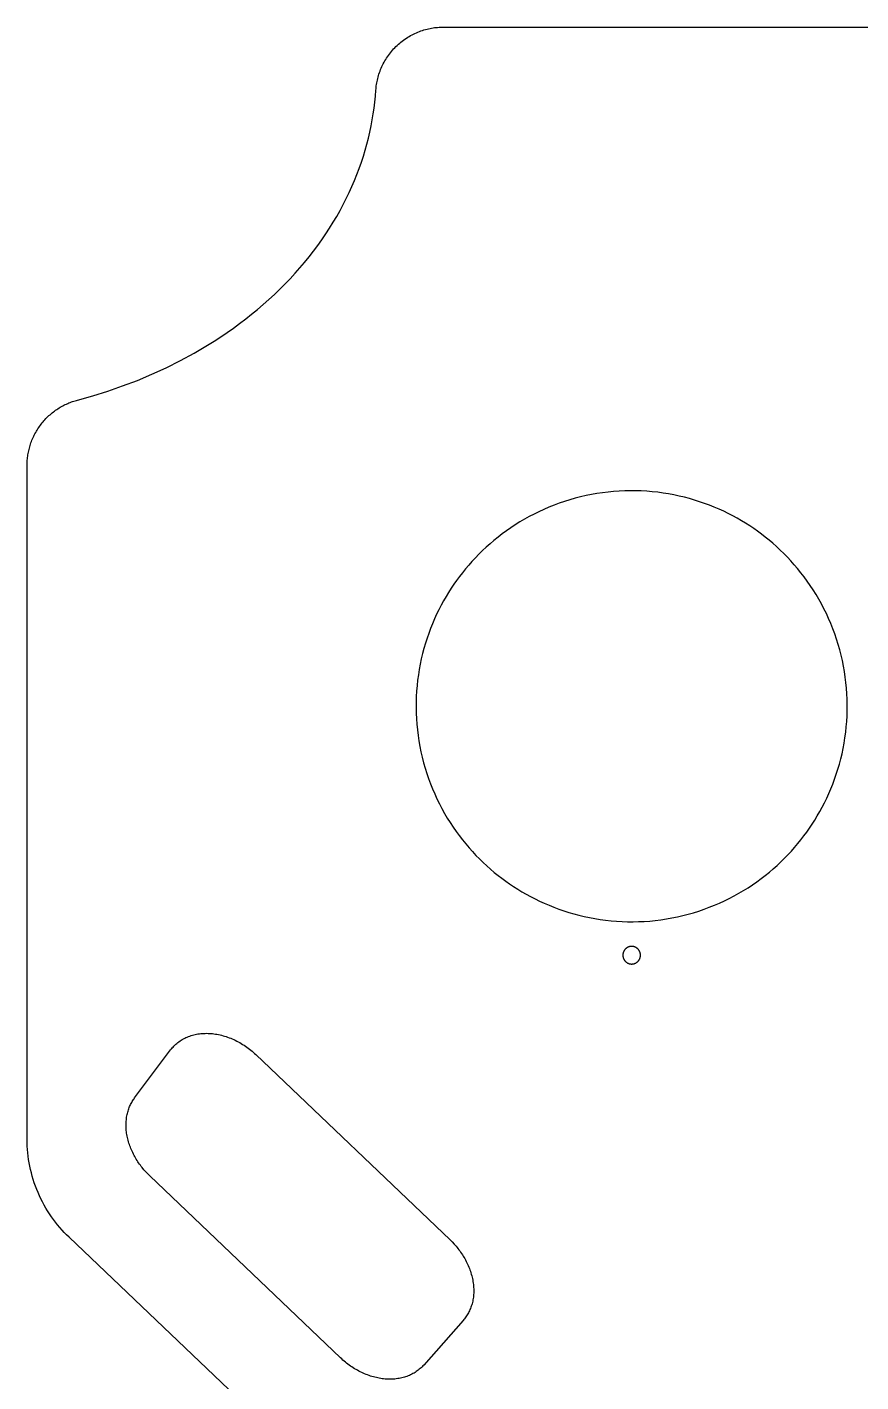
# Model space of a CAD drawing. Header units: millimetres. Extents: x -243 to 905, y 1585 to 2459.
# Drawn here: x 500.6 to 747, y 2057.7 to 2458.2 of the extents above; entities that cross this region are included whole.
import ezdxf

# ---------------------------------------------------------------- set-up
doc = ezdxf.new("R2010")
doc.units = ezdxf.units.MM
doc.header["$MEASUREMENT"] = 0
doc.layers.add('Layer 05', color=7, linetype='Continuous', true_color=0xffffff)

msp = doc.modelspace()

# ---------------------------------------------------------------- linework, layer by layer
at = {"layer": 'Layer 05'}
for points in [[(603.69, 2439.49), (603.72, 2439.92), (603.76, 2440.35), (603.81, 2440.78), (603.88, 2441.22), (603.95, 2441.66), (604.03, 2442.1), (604.12, 2442.53), (604.23, 2442.98), (604.34, 2443.42), (604.47, 2443.86), (604.6, 2444.3), (604.75, 2444.74), (604.91, 2445.18), (605.08, 2445.61), (605.26, 2446.05), (605.45, 2446.48), (605.65, 2446.92), (605.87, 2447.34), (606.09, 2447.77), (606.33, 2448.19), (606.58, 2448.6), (606.83, 2449.02), (607.1, 2449.42), (607.38, 2449.82), (607.67, 2450.22), (607.97, 2450.6), (608.28, 2450.99), (608.6, 2451.36), (608.93, 2451.73), (609.27, 2452.09), (609.62, 2452.44), (609.97, 2452.78), (610.34, 2453.11), (610.71, 2453.43), (611.09, 2453.75), (611.48, 2454.05), (611.87, 2454.35), (612.27, 2454.63), (612.68, 2454.91), (613.09, 2455.17), (613.51, 2455.42), (613.93, 2455.66), (614.36, 2455.89), (614.79, 2456.11), (615.23, 2456.32), (615.67, 2456.52), (616.11, 2456.7), (616.55, 2456.88), (617, 2457.04), (617.44, 2457.19), (617.89, 2457.33), (618.34, 2457.46), (618.79, 2457.58), (619.24, 2457.69), (619.69, 2457.78), (620.13, 2457.87), (620.58, 2457.94), (621.02, 2458.01), (621.47, 2458.06), (621.91, 2458.1), (622.35, 2458.14), (622.78, 2458.16), (623.21, 2458.17), (623.64, 2458.18)], [(623.64, 2458.18), (900.72, 2458.18)], [(515.57, 2347.94), (520.03, 2349.18), (524.46, 2350.56), (528.86, 2352.08), (533.22, 2353.75), (537.52, 2355.55), (541.75, 2357.49), (545.91, 2359.57), (549.98, 2361.79), (551.98, 2362.94), (553.96, 2364.13), (555.91, 2365.35), (557.83, 2366.6), (559.72, 2367.89), (561.59, 2369.2), (563.42, 2370.54), (565.22, 2371.91), (566.98, 2373.31), (568.71, 2374.73), (570.41, 2376.18), (572.07, 2377.66), (573.69, 2379.16), (575.28, 2380.69), (576.82, 2382.23), (578.33, 2383.8), (579.79, 2385.39), (581.22, 2387), (582.6, 2388.63), (583.94, 2390.28), (585.24, 2391.94), (586.5, 2393.62), (587.71, 2395.32), (588.88, 2397.02), (590, 2398.75), (591.08, 2400.48), (592.11, 2402.22), (593.1, 2403.97), (594.05, 2405.73), (594.95, 2407.5), (595.8, 2409.28), (596.62, 2411.06), (597.38, 2412.84), (598.1, 2414.63), (598.78, 2416.42), (599.41, 2418.21), (600, 2420.01), (600.54, 2421.8), (601.05, 2423.59), (601.5, 2425.38), (601.92, 2427.16), (602.29, 2428.94), (602.63, 2430.72), (602.92, 2432.49), (603.17, 2434.25), (603.38, 2436.01), (603.55, 2437.75), (603.69, 2439.49)], [(500.64, 2328.59), (500.64, 2328.98), (500.65, 2329.36), (500.67, 2329.75), (500.7, 2330.14), (500.73, 2330.53), (500.77, 2330.92), (500.82, 2331.32), (500.88, 2331.71), (500.95, 2332.11), (501.02, 2332.5), (501.11, 2332.9), (501.2, 2333.3), (501.3, 2333.69), (501.41, 2334.09), (501.52, 2334.48), (501.65, 2334.88), (501.78, 2335.27), (501.93, 2335.66), (502.08, 2336.05), (502.24, 2336.44), (502.41, 2336.82), (502.58, 2337.2), (502.77, 2337.58), (502.96, 2337.96), (503.17, 2338.33), (503.38, 2338.7), (503.6, 2339.06), (503.82, 2339.42), (504.06, 2339.78), (504.3, 2340.13), (504.55, 2340.48), (504.81, 2340.82), (505.07, 2341.15), (505.34, 2341.48), (505.62, 2341.8), (505.9, 2342.12), (506.19, 2342.43), (506.49, 2342.73), (506.79, 2343.03), (507.1, 2343.32), (507.42, 2343.6), (507.74, 2343.88), (508.06, 2344.15), (508.39, 2344.41), (508.72, 2344.66), (509.06, 2344.91), (509.41, 2345.14), (509.75, 2345.37), (510.1, 2345.59), (510.45, 2345.81), (510.81, 2346.01), (511.17, 2346.21), (511.53, 2346.4), (511.89, 2346.58), (512.25, 2346.75), (512.62, 2346.92), (512.99, 2347.07), (513.35, 2347.22), (513.72, 2347.36), (514.09, 2347.49), (514.46, 2347.62), (514.83, 2347.73), (515.2, 2347.84), (515.57, 2347.94)], [(500.64, 2129.37), (500.64, 2328.59)], [(543.03, 2155.79), (543.26, 2156.09), (543.5, 2156.39), (543.76, 2156.67), (544.02, 2156.95), (544.3, 2157.23), (544.58, 2157.49), (544.88, 2157.74), (545.18, 2157.99), (545.5, 2158.23), (545.82, 2158.46), (546.15, 2158.67), (546.49, 2158.88), (546.84, 2159.08), (547.2, 2159.27), (547.56, 2159.44), (547.93, 2159.61), (548.31, 2159.76), (548.7, 2159.91), (549.09, 2160.04), (549.49, 2160.16), (549.89, 2160.27), (550.3, 2160.36), (550.71, 2160.45), (551.12, 2160.52), (551.54, 2160.58), (551.96, 2160.63), (552.39, 2160.67), (552.81, 2160.7), (553.24, 2160.71), (553.67, 2160.72), (554.1, 2160.71), (554.53, 2160.69), (554.96, 2160.66), (555.4, 2160.62), (555.84, 2160.57), (556.28, 2160.51), (556.73, 2160.44), (557.18, 2160.35), (557.63, 2160.25), (558.08, 2160.14), (558.53, 2160.02), (558.98, 2159.89), (559.44, 2159.75), (559.89, 2159.59), (560.34, 2159.43), (560.79, 2159.25), (561.24, 2159.06), (561.69, 2158.86), (562.14, 2158.65), (562.58, 2158.43), (563.02, 2158.2), (563.45, 2157.96), (563.88, 2157.71), (564.3, 2157.45), (564.72, 2157.18), (565.14, 2156.9), (565.54, 2156.62), (565.94, 2156.32), (566.34, 2156.02), (566.72, 2155.72), (567.1, 2155.4), (567.48, 2155.08), (567.84, 2154.75), (568.2, 2154.42)], [(532.41, 2141.65), (543.03, 2155.79)], [(568.2, 2154.42), (625.6, 2099.65)], [(536.87, 2118.57), (536.29, 2119.14), (535.72, 2119.74), (535.16, 2120.37), (534.62, 2121.03), (534.36, 2121.36), (534.1, 2121.71), (533.84, 2122.06), (533.59, 2122.41), (533.35, 2122.77), (533.11, 2123.14), (532.88, 2123.51), (532.66, 2123.89), (532.44, 2124.27), (532.24, 2124.65), (532.03, 2125.04), (531.84, 2125.44), (531.65, 2125.84), (531.48, 2126.24), (531.31, 2126.64), (531.14, 2127.05), (530.99, 2127.46), (530.85, 2127.87), (530.72, 2128.28), (530.59, 2128.69), (530.48, 2129.11), (530.37, 2129.52), (530.28, 2129.94), (530.19, 2130.35), (530.12, 2130.77), (530.05, 2131.18), (530, 2131.59), (529.95, 2132), (529.92, 2132.41), (529.89, 2132.82), (529.88, 2133.22), (529.87, 2133.62), (529.88, 2134.02), (529.9, 2134.41), (529.92, 2134.8), (529.96, 2135.19), (530, 2135.57), (530.05, 2135.94), (530.12, 2136.31), (530.19, 2136.68), (530.27, 2137.04), (530.36, 2137.39), (530.46, 2137.74), (530.57, 2138.08), (530.68, 2138.42), (530.8, 2138.75), (530.93, 2139.07), (531.07, 2139.38), (531.22, 2139.69), (531.37, 2139.99), (531.53, 2140.29), (531.69, 2140.57), (531.86, 2140.85), (532.04, 2141.13), (532.22, 2141.39), (532.41, 2141.65)], [(513.02, 2100.43), (512.32, 2101.12), (511.63, 2101.83), (510.95, 2102.56), (510.29, 2103.31), (509.65, 2104.08), (509.02, 2104.87), (508.41, 2105.68), (507.82, 2106.5), (507.25, 2107.34), (506.7, 2108.2), (506.17, 2109.07), (505.67, 2109.96), (505.18, 2110.86), (504.72, 2111.77), (504.28, 2112.7), (503.86, 2113.63), (503.47, 2114.58), (503.11, 2115.54), (502.76, 2116.5), (502.45, 2117.48), (502.16, 2118.46), (501.89, 2119.44), (501.65, 2120.43), (501.43, 2121.42), (501.25, 2122.42), (501.08, 2123.42), (500.95, 2124.41), (500.83, 2125.41), (500.75, 2126.41), (500.69, 2127.4), (500.65, 2128.39), (500.64, 2129.37)], [(593.26, 2064.77), (536.87, 2118.57)], [(581.59, 2035.01), (513.02, 2100.43)], [(625.6, 2099.65), (626.2, 2099.05), (626.79, 2098.43), (627.08, 2098.11), (627.37, 2097.78), (627.65, 2097.44), (627.93, 2097.1), (628.2, 2096.74), (628.46, 2096.39), (628.73, 2096.02), (628.98, 2095.65), (629.23, 2095.27), (629.47, 2094.89), (629.71, 2094.5), (629.94, 2094.11), (630.16, 2093.71), (630.37, 2093.3), (630.57, 2092.89), (630.77, 2092.48), (630.96, 2092.06), (631.14, 2091.64), (631.31, 2091.22), (631.46, 2090.79), (631.61, 2090.37), (631.75, 2089.94), (631.88, 2089.5), (632, 2089.07), (632.11, 2088.64), (632.21, 2088.2), (632.29, 2087.77), (632.37, 2087.34), (632.44, 2086.9), (632.49, 2086.47), (632.53, 2086.04), (632.56, 2085.62), (632.58, 2085.19), (632.59, 2084.77), (632.59, 2084.35), (632.58, 2083.94), (632.56, 2083.53), (632.52, 2083.12), (632.48, 2082.72), (632.42, 2082.32), (632.36, 2081.93), (632.28, 2081.55), (632.2, 2081.17), (632.1, 2080.8), (632, 2080.43), (631.88, 2080.07), (631.76, 2079.72), (631.63, 2079.37), (631.49, 2079.04), (631.34, 2078.71), (631.18, 2078.38), (631.02, 2078.07), (630.85, 2077.76), (630.67, 2077.47), (630.49, 2077.18), (630.29, 2076.89), (630.1, 2076.62), (629.89, 2076.35), (629.69, 2076.1), (629.47, 2075.85)], [(629.47, 2075.85), (617.84, 2062.67)], [(617.84, 2062.67), (617.59, 2062.4), (617.34, 2062.14), (617.07, 2061.88), (616.8, 2061.63), (616.51, 2061.39), (616.22, 2061.15), (615.92, 2060.93), (615.61, 2060.71), (615.29, 2060.5), (614.96, 2060.3), (614.63, 2060.11), (614.28, 2059.93), (613.93, 2059.76), (613.58, 2059.6), (613.22, 2059.45), (612.85, 2059.31), (612.47, 2059.18), (612.09, 2059.06), (611.7, 2058.96), (611.31, 2058.86), (610.92, 2058.77), (610.52, 2058.7), (610.12, 2058.63), (609.71, 2058.58), (609.3, 2058.53), (608.89, 2058.5), (608.48, 2058.48), (608.06, 2058.47), (607.64, 2058.47), (607.23, 2058.48), (606.81, 2058.5), (606.39, 2058.53), (605.97, 2058.57), (605.55, 2058.62), (605.13, 2058.68), (604.7, 2058.76), (604.27, 2058.84), (603.84, 2058.93), (603.4, 2059.04), (602.97, 2059.15), (602.53, 2059.28), (602.1, 2059.41), (601.66, 2059.56), (601.23, 2059.72), (600.79, 2059.88), (600.36, 2060.06), (599.93, 2060.25), (599.5, 2060.45), (599.08, 2060.66), (598.65, 2060.87), (598.23, 2061.1), (597.82, 2061.34), (597.41, 2061.58), (597, 2061.83), (596.6, 2062.1), (596.2, 2062.36), (595.81, 2062.64), (595.43, 2062.93), (595.05, 2063.22), (594.68, 2063.52), (594.31, 2063.82), (593.95, 2064.13), (593.6, 2064.45), (593.26, 2064.77)]]:
    msp.add_lwpolyline(points, dxfattribs=at)
for points in [[(642.04, 2205.7), (643.2, 2204.89), (644.38, 2204.09), (645.6, 2203.32), (646.84, 2202.56), (648.11, 2201.83), (649.4, 2201.13), (650.72, 2200.45), (652.07, 2199.79), (653.45, 2199.16), (654.84, 2198.56), (656.26, 2197.99), (657.71, 2197.46), (659.17, 2196.95), (660.66, 2196.48), (662.16, 2196.04), (663.69, 2195.63), (665.23, 2195.26), (666.79, 2194.93), (668.36, 2194.64), (669.95, 2194.38), (671.55, 2194.17), (673.16, 2193.99), (674.78, 2193.86), (676.4, 2193.76), (678.04, 2193.71), (679.67, 2193.7), (681.32, 2193.73), (682.96, 2193.81), (684.6, 2193.92), (686.24, 2194.08), (687.88, 2194.29), (689.51, 2194.53), (691.13, 2194.82), (692.75, 2195.14), (694.35, 2195.51), (695.95, 2195.93), (697.53, 2196.38), (699.09, 2196.87), (700.64, 2197.4), (702.17, 2197.97), (703.69, 2198.57), (705.18, 2199.21), (706.65, 2199.89), (708.1, 2200.6), (709.52, 2201.35), (710.92, 2202.13), (712.29, 2202.93), (713.64, 2203.77), (714.95, 2204.64), (716.24, 2205.54), (717.5, 2206.46), (718.73, 2207.4), (719.93, 2208.37), (721.09, 2209.36), (722.23, 2210.38), (723.33, 2211.41), (724.4, 2212.46), (725.44, 2213.52), (726.44, 2214.6), (727.41, 2215.7), (728.35, 2216.81), (729.26, 2217.93), (730.13, 2219.06), (730.97, 2220.2), (731.78, 2221.35), (732.57, 2222.54), (733.35, 2223.75), (734.1, 2224.99), (734.83, 2226.26), (735.54, 2227.56), (736.22, 2228.88), (736.87, 2230.23), (737.5, 2231.6), (738.1, 2233), (738.67, 2234.42), (739.21, 2235.86), (739.72, 2237.33), (740.19, 2238.81), (740.63, 2240.32), (741.03, 2241.84), (741.4, 2243.38), (741.73, 2244.94), (742.03, 2246.52), (742.28, 2248.1), (742.5, 2249.7), (742.67, 2251.31), (742.81, 2252.93), (742.9, 2254.56), (742.95, 2256.19), (742.96, 2257.83), (742.93, 2259.47), (742.86, 2261.11), (742.74, 2262.75), (742.58, 2264.39), (742.38, 2266.03), (742.14, 2267.66), (741.85, 2269.28), (741.52, 2270.9), (741.15, 2272.51), (740.74, 2274.1), (740.29, 2275.68), (739.8, 2277.25), (739.27, 2278.8), (738.7, 2280.33), (738.09, 2281.84), (737.45, 2283.33), (736.78, 2284.8), (736.06, 2286.25), (735.32, 2287.67), (734.54, 2289.07), (733.73, 2290.45), (732.89, 2291.79), (732.02, 2293.11), (731.13, 2294.4), (730.21, 2295.66), (729.26, 2296.88), (728.29, 2298.08), (727.3, 2299.25), (726.29, 2300.38), (725.26, 2301.49), (724.21, 2302.55), (723.14, 2303.59), (722.06, 2304.6), (720.97, 2305.57), (719.86, 2306.5), (718.74, 2307.41), (717.61, 2308.28), (716.47, 2309.12), (715.31, 2309.93), (714.13, 2310.73), (712.91, 2311.5), (711.67, 2312.25), (710.4, 2312.98), (709.11, 2313.69), (707.79, 2314.37), (706.44, 2315.03), (705.07, 2315.66), (703.67, 2316.26), (702.25, 2316.83), (700.81, 2317.36), (699.34, 2317.87), (697.85, 2318.34), (696.35, 2318.78), (694.82, 2319.19), (693.28, 2319.56), (691.72, 2319.89), (690.15, 2320.18), (688.56, 2320.44), (686.96, 2320.65), (685.35, 2320.83), (683.73, 2320.96), (682.11, 2321.05), (680.47, 2321.11), (678.84, 2321.12), (677.2, 2321.09), (675.55, 2321.01), (673.91, 2320.89), (672.27, 2320.73), (670.64, 2320.53), (669.01, 2320.29), (667.38, 2320), (665.77, 2319.67), (664.16, 2319.3), (662.57, 2318.89), (660.99, 2318.44), (659.42, 2317.95), (657.87, 2317.42), (656.34, 2316.85), (654.83, 2316.25), (653.33, 2315.61), (651.86, 2314.93), (650.41, 2314.22), (648.99, 2313.47), (647.59, 2312.69), (646.22, 2311.88), (644.87, 2311.05), (643.56, 2310.18), (642.27, 2309.28), (641.01, 2308.36), (639.78, 2307.42), (638.58, 2306.45), (637.42, 2305.46), (636.28, 2304.44), (635.18, 2303.41), (634.11, 2302.36), (633.07, 2301.3), (632.07, 2300.22), (631.1, 2299.12), (630.16, 2298.01), (629.26, 2296.89), (628.38, 2295.76), (627.55, 2294.62), (626.73, 2293.47), (625.94, 2292.28), (625.16, 2291.07), (624.41, 2289.83), (623.68, 2288.56), (622.97, 2287.26), (622.29, 2285.94), (621.64, 2284.59), (621.01, 2283.22), (620.41, 2281.82), (619.84, 2280.4), (619.3, 2278.96), (618.8, 2277.49), (618.32, 2276.01), (617.88, 2274.5), (617.48, 2272.98), (617.11, 2271.43), (616.78, 2269.88), (616.48, 2268.3), (616.23, 2266.72), (616.01, 2265.12), (615.84, 2263.51), (615.7, 2261.89), (615.61, 2260.26), (615.56, 2258.63), (615.55, 2256.99), (615.58, 2255.35), (615.65, 2253.71), (615.77, 2252.07), (615.93, 2250.43), (616.13, 2248.79), (616.38, 2247.16), (616.66, 2245.54), (616.99, 2243.92), (617.36, 2242.31), (617.77, 2240.72), (618.22, 2239.14), (618.71, 2237.57), (619.24, 2236.02), (619.81, 2234.49), (620.42, 2232.98), (621.06, 2231.49), (621.74, 2230.02), (622.45, 2228.57), (623.19, 2227.14), (623.97, 2225.75), (624.78, 2224.37), (625.62, 2223.03), (626.49, 2221.71), (627.38, 2220.42), (628.3, 2219.16), (629.25, 2217.94), (630.22, 2216.74), (631.21, 2215.57), (632.22, 2214.44), (633.25, 2213.33), (634.3, 2212.26), (635.37, 2211.23), (636.45, 2210.22), (637.55, 2209.25), (638.65, 2208.31), (639.77, 2207.41), (640.9, 2206.54)], [(676.66, 2183.81), (676.66, 2183.75), (676.66, 2183.69), (676.66, 2183.64), (676.67, 2183.58), (676.67, 2183.52), (676.68, 2183.46), (676.69, 2183.4), (676.7, 2183.34), (676.71, 2183.28), (676.72, 2183.22), (676.74, 2183.15), (676.76, 2183.09), (676.77, 2183.03), (676.79, 2182.97), (676.82, 2182.91), (676.84, 2182.85), (676.86, 2182.79), (676.89, 2182.73), (676.92, 2182.67), (676.95, 2182.62), (676.98, 2182.56), (677.01, 2182.5), (677.04, 2182.44), (677.08, 2182.39), (677.12, 2182.33), (677.16, 2182.28), (677.2, 2182.22), (677.24, 2182.17), (677.28, 2182.12), (677.32, 2182.07), (677.37, 2182.02), (677.42, 2181.97), (677.47, 2181.92), (677.52, 2181.88), (677.57, 2181.83), (677.62, 2181.79), (677.67, 2181.75), (677.72, 2181.71), (677.78, 2181.67), (677.83, 2181.63), (677.89, 2181.6), (677.95, 2181.56), (678, 2181.53), (678.06, 2181.5), (678.12, 2181.47), (678.18, 2181.44), (678.24, 2181.42), (678.3, 2181.39), (678.36, 2181.37), (678.42, 2181.35), (678.48, 2181.33), (678.54, 2181.31), (678.6, 2181.29), (678.66, 2181.28), (678.72, 2181.26), (678.78, 2181.25), (678.84, 2181.24), (678.9, 2181.23), (678.96, 2181.23), (679.02, 2181.22), (679.08, 2181.22), (679.14, 2181.21), (679.2, 2181.21), (679.26, 2181.21), (679.31, 2181.21), (679.37, 2181.21), (679.43, 2181.22), (679.49, 2181.22), (679.55, 2181.23), (679.61, 2181.23), (679.67, 2181.24), (679.73, 2181.25), (679.79, 2181.26), (679.85, 2181.28), (679.91, 2181.29), (679.97, 2181.31), (680.03, 2181.33), (680.09, 2181.35), (680.15, 2181.37), (680.21, 2181.39), (680.27, 2181.42), (680.33, 2181.44), (680.39, 2181.47), (680.45, 2181.5), (680.51, 2181.53), (680.57, 2181.56), (680.62, 2181.6), (680.68, 2181.63), (680.73, 2181.67), (680.79, 2181.71), (680.84, 2181.75), (680.89, 2181.79), (680.95, 2181.83), (681, 2181.88), (681.05, 2181.92), (681.09, 2181.97), (681.14, 2182.02), (681.19, 2182.07), (681.23, 2182.12), (681.27, 2182.17), (681.32, 2182.22), (681.36, 2182.28), (681.39, 2182.33), (681.43, 2182.39), (681.47, 2182.44), (681.5, 2182.5), (681.53, 2182.56), (681.57, 2182.62), (681.59, 2182.67), (681.62, 2182.73), (681.65, 2182.79), (681.67, 2182.85), (681.7, 2182.91), (681.72, 2182.97), (681.74, 2183.03), (681.76, 2183.09), (681.77, 2183.15), (681.79, 2183.22), (681.8, 2183.28), (681.81, 2183.34), (681.82, 2183.4), (681.83, 2183.46), (681.84, 2183.52), (681.85, 2183.58), (681.85, 2183.64), (681.85, 2183.69), (681.86, 2183.75), (681.86, 2183.81), (681.86, 2183.87), (681.85, 2183.93), (681.85, 2183.98), (681.85, 2184.04), (681.84, 2184.1), (681.83, 2184.16), (681.82, 2184.22), (681.81, 2184.28), (681.8, 2184.34), (681.79, 2184.4), (681.77, 2184.46), (681.76, 2184.53), (681.74, 2184.59), (681.72, 2184.65), (681.7, 2184.71), (681.67, 2184.77), (681.65, 2184.83), (681.62, 2184.89), (681.59, 2184.95), (681.57, 2185), (681.53, 2185.06), (681.5, 2185.12), (681.47, 2185.18), (681.43, 2185.23), (681.39, 2185.29), (681.36, 2185.34), (681.32, 2185.4), (681.27, 2185.45), (681.23, 2185.5), (681.19, 2185.55), (681.14, 2185.6), (681.09, 2185.65), (681.05, 2185.7), (681, 2185.74), (680.95, 2185.79), (680.89, 2185.83), (680.84, 2185.87), (680.79, 2185.91), (680.73, 2185.95), (680.68, 2185.99), (680.62, 2186.02), (680.57, 2186.06), (680.51, 2186.09), (680.45, 2186.12), (680.39, 2186.15), (680.33, 2186.18), (680.27, 2186.2), (680.21, 2186.23), (680.15, 2186.25), (680.09, 2186.27), (680.03, 2186.29), (679.97, 2186.31), (679.91, 2186.33), (679.85, 2186.34), (679.79, 2186.35), (679.73, 2186.37), (679.67, 2186.38), (679.61, 2186.39), (679.55, 2186.39), (679.49, 2186.4), (679.43, 2186.4), (679.37, 2186.41), (679.31, 2186.41), (679.26, 2186.41), (679.2, 2186.41), (679.14, 2186.41), (679.08, 2186.4), (679.02, 2186.4), (678.96, 2186.39), (678.9, 2186.39), (678.84, 2186.38), (678.78, 2186.37), (678.72, 2186.35), (678.66, 2186.34), (678.6, 2186.33), (678.54, 2186.31), (678.48, 2186.29), (678.42, 2186.27), (678.36, 2186.25), (678.3, 2186.23), (678.24, 2186.2), (678.18, 2186.18), (678.12, 2186.15), (678.06, 2186.12), (678, 2186.09), (677.95, 2186.06), (677.89, 2186.02), (677.83, 2185.99), (677.78, 2185.95), (677.72, 2185.91), (677.67, 2185.87), (677.62, 2185.83), (677.57, 2185.79), (677.52, 2185.74), (677.47, 2185.7), (677.42, 2185.65), (677.37, 2185.6), (677.32, 2185.55), (677.28, 2185.5), (677.24, 2185.45), (677.2, 2185.4), (677.16, 2185.34), (677.12, 2185.29), (677.08, 2185.23), (677.04, 2185.18), (677.01, 2185.12), (676.98, 2185.06), (676.95, 2185), (676.92, 2184.95), (676.89, 2184.89), (676.86, 2184.83), (676.84, 2184.77), (676.82, 2184.71), (676.79, 2184.65), (676.77, 2184.59), (676.76, 2184.53), (676.74, 2184.46), (676.72, 2184.4), (676.71, 2184.34), (676.7, 2184.28), (676.69, 2184.22), (676.68, 2184.16), (676.67, 2184.1), (676.67, 2184.04), (676.66, 2183.98), (676.66, 2183.93), (676.66, 2183.87)]]:
    msp.add_lwpolyline(points, close=True, dxfattribs=at)

doc.saveas('drawing.dxf')
